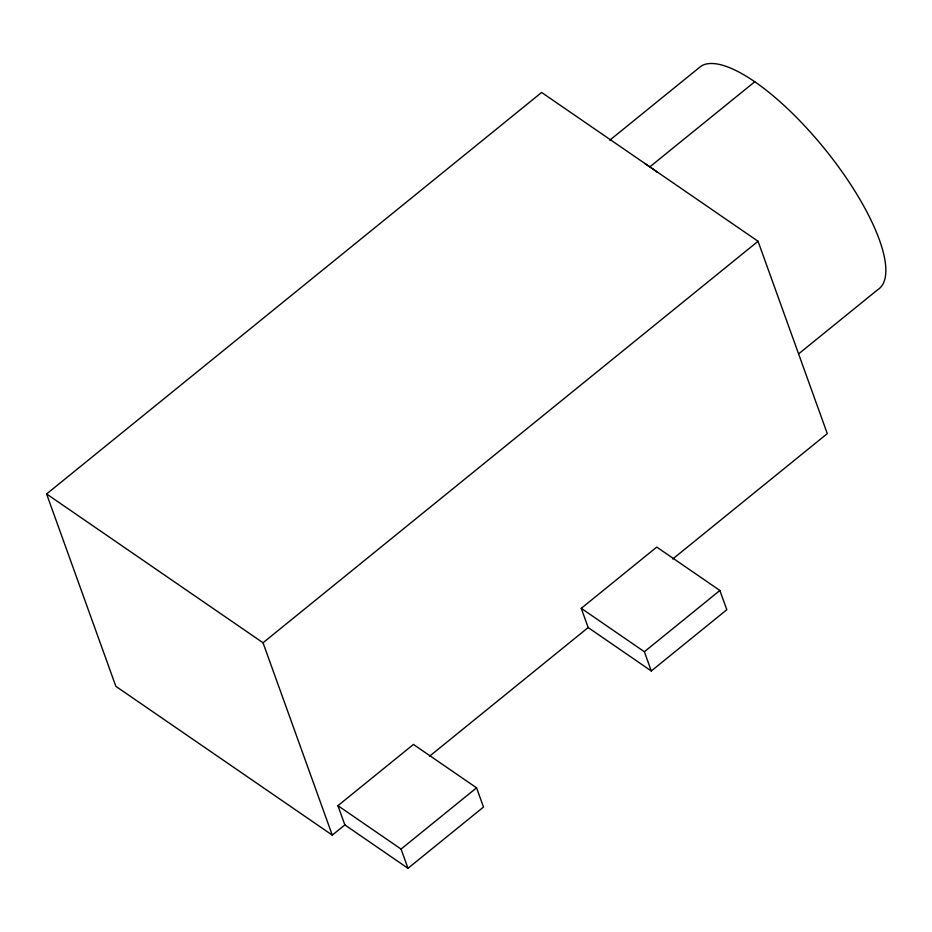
<?xml version="1.0" encoding="UTF-8"?>
<svg xmlns="http://www.w3.org/2000/svg" width="932" height="932" viewBox="0 0 932 932"><rect width="100%" height="100%" fill="white"/><g stroke="black" fill="none" stroke-linecap="round" stroke-linejoin="round"><path stroke-width="1.4" d="M344.863 824.913L407.983 868.309L483.498 807.065L476.567 787.831L413.447 744.435L337.932 805.679L344.863 824.913L332.27 835.119L115.848 686.313L46.6 493.96L541.62 92.466L758.042 241.272L827.29 433.625L672.718 559.002M609.738 140.219L701.085 66.125A142.584 45.773 51 0 1 828.618 153.815A142.584 45.773 51 0 1 877.583 289.829L798.642 353.857M649.837 166.863L754.71 81.806M332.27 835.119L263.022 642.765L758.042 241.272M581.253 608.328L656.757 547.084L719.888 590.48L726.809 609.726L651.293 670.97L588.174 627.562L581.253 608.328L644.373 651.736L651.293 670.97M429.384 756.365L588.174 627.562M407.983 868.309L401.063 849.075L476.567 787.831M644.373 651.736L719.888 590.48M46.6 493.96L263.022 642.765M337.932 805.679L401.063 849.075M644.676 163.438A142.584 45.773 51 0 1 657.433 172.338"/></g></svg>
